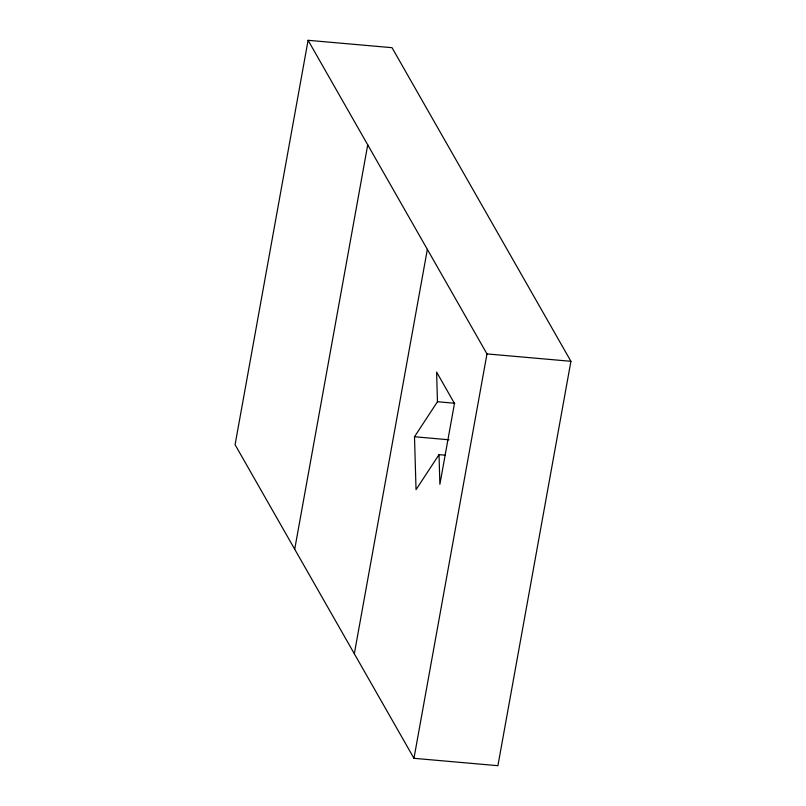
<?xml version="1.0" encoding="UTF-8"?>
<svg xmlns="http://www.w3.org/2000/svg" width="806" height="806" viewBox="0 0 806 806"><rect width="100%" height="100%" fill="white"/><g stroke="black" fill="none" stroke-linecap="round" stroke-linejoin="round"><path stroke-width="1.21" d="M308.094 40.3L235.08 444.7L413.962 758.315L497.906 765.7L570.92 361.3L392.038 47.685L308.094 40.3L486.975 353.915L413.962 758.315M294.704 549.239L367.727 144.838M354.328 653.777L427.351 249.376M439.018 454.644L416.037 489.655L414.496 436.751L437.467 401.731L436.6 372.07L454.483 403.433L439.885 484.305L439.018 454.644L445.184 455.189M486.975 353.915L570.92 361.3M437.467 401.731L454.745 403.252M414.496 436.751L449.053 439.794"/></g></svg>
